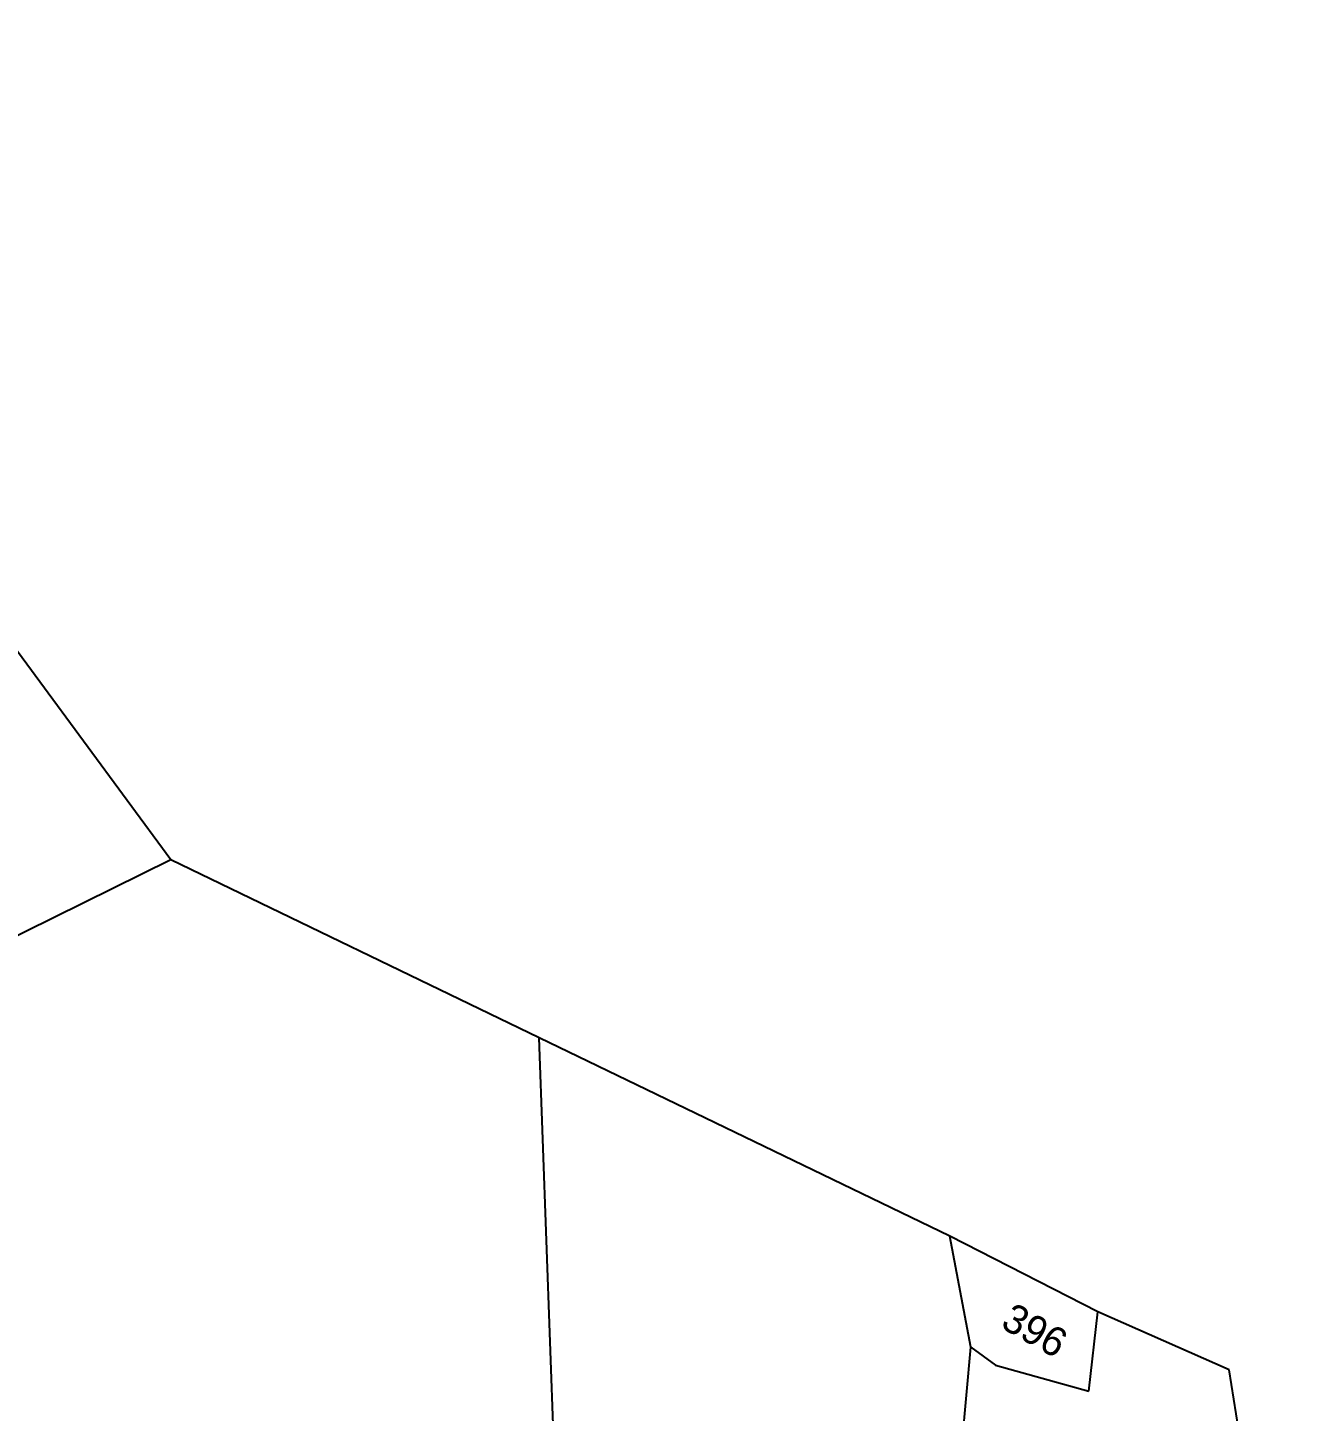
# Model space of a CAD drawing. Header units: metres. Extents: x 317022 to 318987, y 1871527 to 1873424.
# Drawn here: x 318760.7 to 318930.9, y 1872898.5 to 1873085.2 of the extents above; entities that cross this region are included whole.
import ezdxf

# ---------------------------------------------------------------- set-up
doc = ezdxf.new("R2010")
doc.units = ezdxf.units.M
for name, color, linetype in [('POLY_PARCEL', 6, 'Continuous'), ('TEXT_PARCEL', 7, 'Continuous'), ('V_BOUND_LINE', 7, 'Continuous')]:
    doc.layers.add(name, color=color, linetype=linetype)
doc.styles.add('TEXT_MAP', font='')
doc.styles.get('TEXT_MAP').set_extended_font_data('Kruti Dev 050')

msp = doc.modelspace()

# ---------------------------------------------------------------- linework, layer by layer
at = {"layer": 'POLY_PARCEL'}
for p, q in [((318779.99, 1872972.94), (318729.19, 1872947.93)), ((318835.38, 1872791.14), (318829.69, 1872948.94)), ((318887.93, 1872907.19), (318885.08, 1872922.18)), ((318903.85, 1872901.25), (318905.07, 1872911.95)), ((318874.52, 1872761.4), (318887.93, 1872907.19)), ((318887.93, 1872907.19), (318891.22, 1872904.77)), ((318891.22, 1872904.77), (318903.85, 1872901.25))]:
    msp.add_line(p, q, dxfattribs=at)
at = {"layer": 'V_BOUND_LINE'}
for p, q in [((318779.99, 1872972.94), (318697.31, 1873085.24)), ((318829.69, 1872948.94), (318779.99, 1872972.94)), ((318885.08, 1872922.18), (318829.69, 1872948.94)), ((318905.07, 1872911.95), (318885.08, 1872922.18)), ((318922.78, 1872904.13), (318905.07, 1872911.95)), ((318930.88, 1872852.69), (318922.78, 1872904.13))]:
    msp.add_line(p, q, dxfattribs=at)

# ---------------------------------------------------------------- texts
at = {"layer": 'TEXT_PARCEL', "style": 'TEXT_MAP'}
msp.add_text('396', height=3.939, rotation=330.6519, dxfattribs=at).set_placement((318891.76, 1872909.92))

doc.saveas('drawing.dxf')
